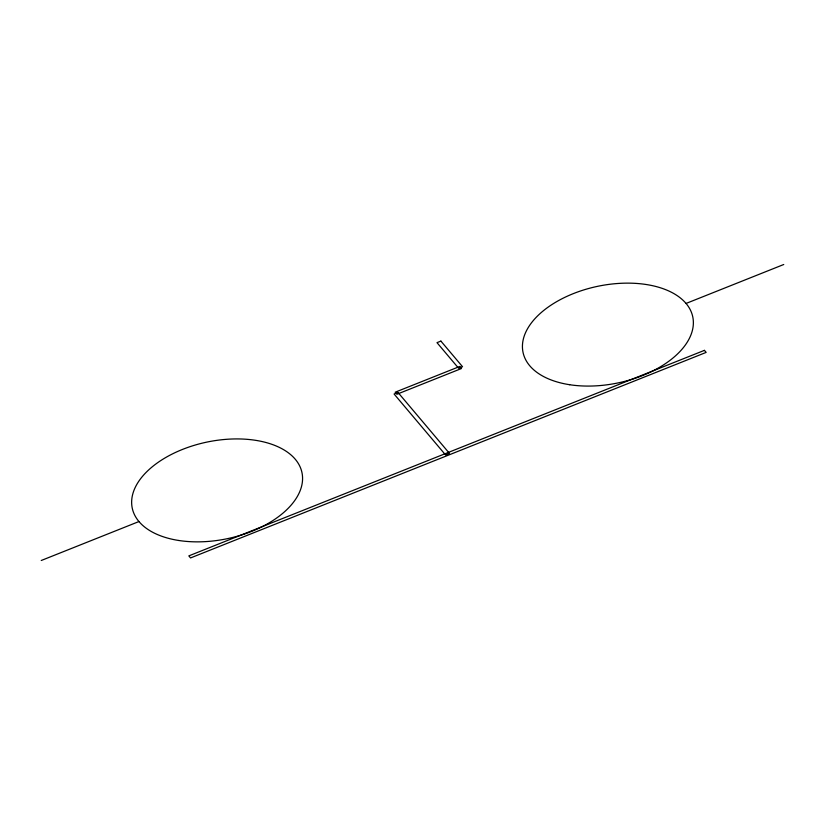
<?xml version="1.0" encoding="UTF-8"?>
<svg xmlns="http://www.w3.org/2000/svg" width="825" height="825" viewBox="0 0 825 825"><rect width="100%" height="100%" fill="white"/><g stroke="black" fill="none" stroke-linecap="round" stroke-linejoin="round"><path stroke-width="1.24" d="M41.25 560.495L138.951 521.544M686.049 303.456L783.75 264.505M440.901 341.096L436.992 342.653L458.638 368.28L462.547 366.723L440.901 341.096M459.721 366.475L395.175 392.205L396.907 394.257L461.453 368.528L459.721 366.475M397.99 392.452L394.082 394.01L445.541 454.926L449.439 453.368L397.99 392.452M704.426 350.357L188.822 555.885L190.554 557.937L706.159 352.399L704.426 350.357M178.87 540.499A86.707 49.366 -11.8 0 0 302.424 475.52A86.707 49.366 -11.8 0 0 170.022 455.153A86.707 49.366 -11.8 0 0 178.87 540.499M569.663 384.718A86.707 49.366 -11.8 0 0 693.217 319.739A86.707 49.366 -11.8 0 0 560.804 299.372A86.707 49.366 -11.8 0 0 569.663 384.718"/></g></svg>
